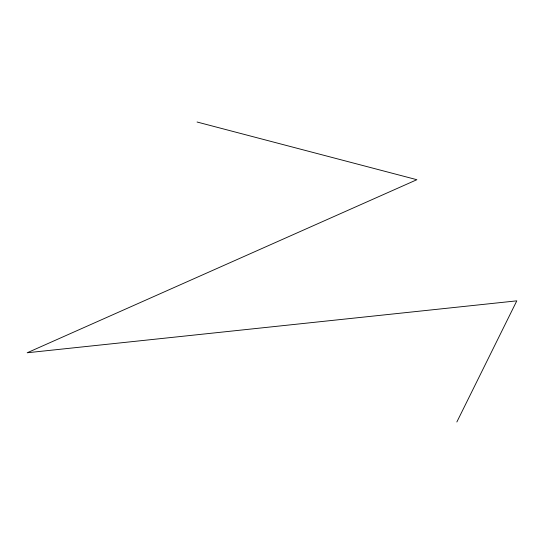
<?xml version="1.0" encoding="UTF-8"?>
<svg xmlns="http://www.w3.org/2000/svg" width="544" height="544" viewBox="0 0 544 544"><rect width="100%" height="100%" fill="white"/><g stroke="black" fill="none" stroke-linecap="round" stroke-linejoin="round"><path stroke-width="0.82" d="M456.851 421.988L516.8 300.846L27.2 352.764L416.881 179.704L197.064 122.012"/></g></svg>
